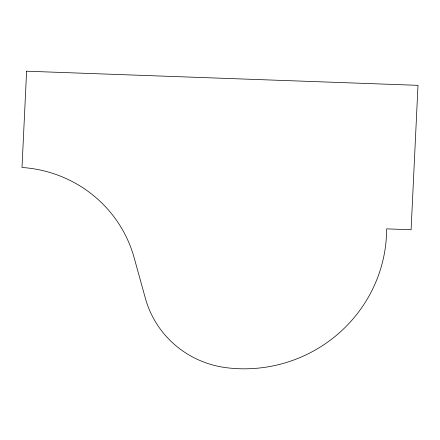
<?xml version="1.0" encoding="UTF-8"?>
<svg xmlns="http://www.w3.org/2000/svg" width="440" height="440" viewBox="0 0 440 440"><rect width="100%" height="100%" fill="white"/><g stroke="black" fill="none" stroke-linecap="round" stroke-linejoin="round"><path stroke-width="0.66" d="M26.604 71.203L22 167.481A126.588 124.13 -15.9 0 1 134.123 257.67L145.409 298.392A98.087 96.184 -15.9 0 0 226.842 367.763A141.169 138.43 -15.9 0 0 386.634 228.866L411.098 229.752L418 85.338L26.604 71.203"/></g></svg>
